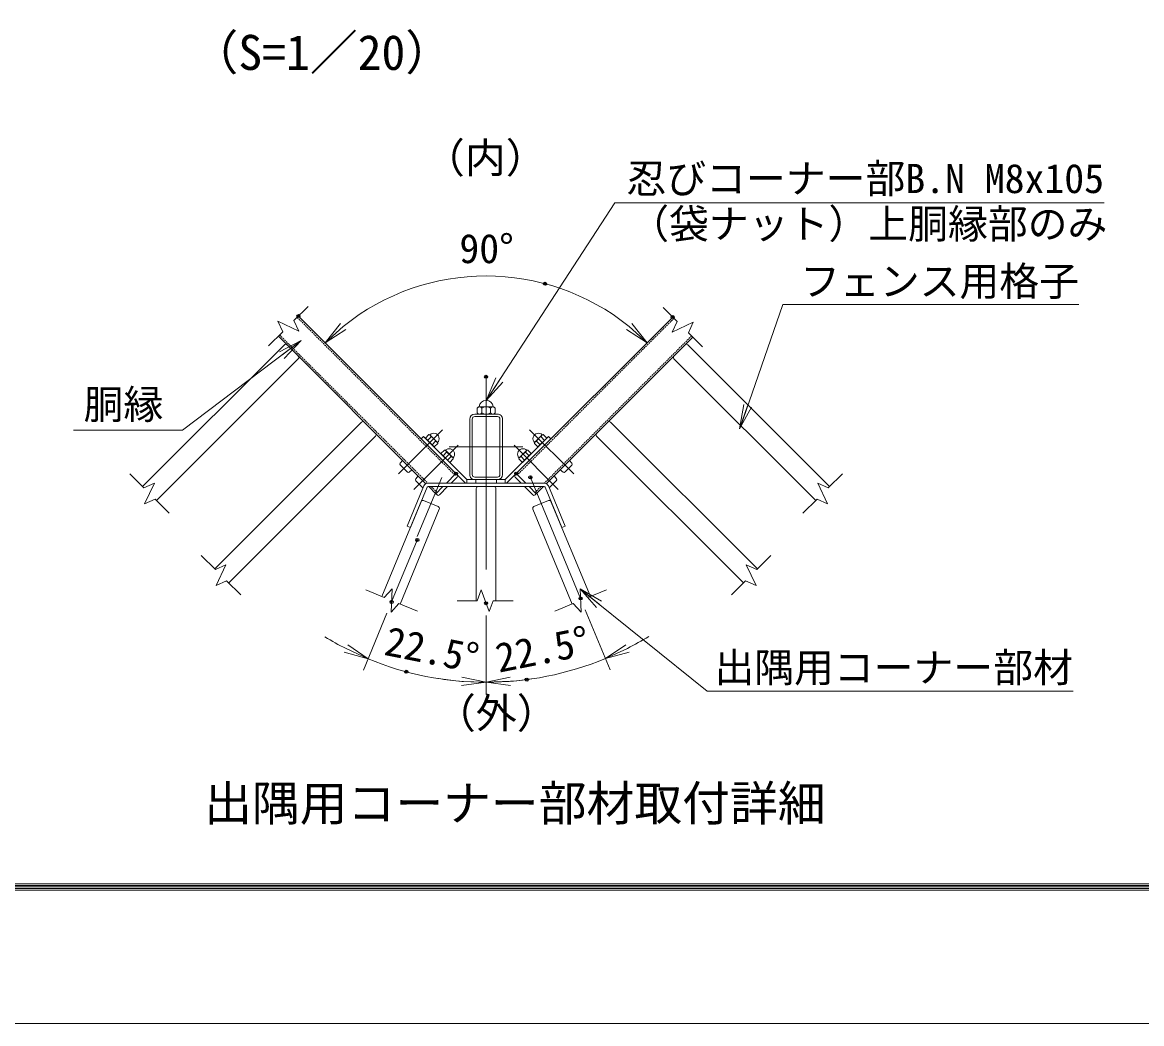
# Model space of a CAD drawing. Units: millimetres, scale not verified. Extents: x -4200 to 4200, y -2970 to 2970.
# Drawn here: x -276 to 1567, y -2970 to -1321 of the extents above; entities that cross this region are included whole.
import ezdxf
from ezdxf.enums import TextEntityAlignment as Align

# ---------------------------------------------------------------- set-up
doc = ezdxf.new("R2010")
doc.units = ezdxf.units.MM
doc.header["$LTSCALE"] = 10
doc.header["$PDMODE"] = 32
doc.header["$PDSIZE"] = 5
doc.linetypes.add('USER1', pattern=[50.8, 31.75, -6.35, 6.35, -6.35])
doc.linetypes.add('USER2', pattern=[0.375, 0.25, -0.125])
for name, color, linetype, lineweight in [('0-0_D-BMK', 2, 'USER1', 13), ('0-4_D-STR3', 3, 'Continuous', 13), ('0-5_D-STR1', 1, 'Continuous', 18), ('0-6_D-STR-DIM', 7, 'Continuous', 13), ('0-7_0', 7, 'Continuous', 18), ('0-9_D-TTL-TXT', 7, 'Continuous', 18), ('0-A_D-STR-TXT', 7, 'Continuous', 13), ('0-B_D-TTL', 7, 'Continuous', 18)]:
    doc.layers.add(name, color=color, linetype=linetype, lineweight=lineweight)
doc.layers.add('0-8_Defpoints', color=253, linetype='Continuous')
doc.styles.add('ＭＳ ゴシック', font='')
doc.styles.get('ＭＳ ゴシック').set_extended_font_data('MS Gothic')

# ---------------------------------------------------------------- blocks, each defined once
blk = doc.blocks.new('_Open')
at = {"layer": '0-7_0'}
blk.add_line((-10, 1.667), (0, 0), dxfattribs=at)
blk.add_lwpolyline([(-10, -1.667), (0, 0), (-10, 0)], dxfattribs=at)

msp = doc.modelspace()

# ---------------------------------------------------------------- linework, layer by layer
at = {"layer": '0-0_D-BMK'}
for p, q in [((487.31, -1904.93), (487.31, -2277.76)), ((487.31, -1916.65), (487.31, -2123.89)), ((487.31, -1931.96), (487.31, -2108.65)), ((415.69, -1992.2), (342.94, -2064.95)), ((558.93, -1992.2), (631.68, -2064.95)), ((441.14, -2017.66), (368.39, -2090.41)), ((426.56, -2020.27), (548.06, -2020.27)), ((445.73, -2020.27), (528.89, -2020.27)), ((533.47, -2017.66), (606.22, -2090.41)), ((374.04, -2167.98), (414.42, -2070.5)), ((642.81, -2269.94), (560.2, -2070.5)), ((374.04, -2173.74), (331.81, -2275.7))]:
    msp.add_line(p, q, dxfattribs=at)
at = {"layer": '0-4_D-STR3'}
for p, q in [((472.84, -1964.47), (472.84, -1956.37)), ((476.2, -1954.57), (498.42, -1954.57)), ((476.2, -1954.57), (498.42, -1954.57)), ((476.2, -1966.27), (498.42, -1966.27)), ((476.2, -1966.27), (498.42, -1966.27)), ((480.13, -1956.37), (480.13, -1964.47)), ((494.71, -1956.37), (494.71, -1964.47)), ((502, -1964.47), (502, -1956.37)), ((384.53, -2002.99), (380.46, -2007.07)), ((453.42, -2080.03), (380.46, -2007.07)), ((455.81, -2074.27), (384.53, -2002.99)), ((393.19, -2000.07), (387.4, -2005.86)), ((402.03, -2020.49), (387.4, -2005.86)), ((396.89, -2003.77), (391.1, -2009.56)), ((394.75, -2000.49), (393.19, -2000.07)), ((407.4, -2013.14), (394.75, -2000.49)), ((518.81, -2074.27), (590.08, -2002.99)), ((521.19, -2080.03), (594.16, -2007.07)), ((567.21, -2013.14), (579.86, -2000.49)), ((572.58, -2020.49), (587.22, -2005.86)), ((577.73, -2003.77), (583.52, -2009.56)), ((579.86, -2000.49), (581.43, -2000.07)), ((581.43, -2000.07), (587.22, -2005.86)), ((590.08, -2002.99), (594.16, -2007.07)), ((404.12, -2011), (398.33, -2016.79)), ((407.82, -2014.7), (402.03, -2020.49)), ((407.82, -2014.7), (407.4, -2013.14)), ((418.64, -2025.52), (412.85, -2031.31)), ((420.21, -2025.94), (418.64, -2025.52)), ((432.86, -2038.59), (420.21, -2025.94)), ((541.76, -2038.59), (554.41, -2025.94)), ((554.41, -2025.94), (555.97, -2025.52)), ((555.97, -2025.52), (561.76, -2031.31)), ((566.79, -2014.7), (567.21, -2013.14)), ((566.79, -2014.7), (572.58, -2020.49)), ((570.5, -2011), (576.29, -2016.79)), ((349.91, -2042.7), (346.05, -2047.3)), ((427.49, -2045.95), (412.85, -2031.31)), ((422.35, -2029.23), (416.56, -2035.02)), ((429.57, -2036.45), (423.78, -2042.24)), ((433.28, -2040.16), (427.49, -2045.95)), ((433.28, -2040.16), (432.86, -2038.59)), ((541.34, -2040.16), (541.76, -2038.59)), ((541.34, -2040.16), (547.13, -2045.95)), ((545.04, -2036.45), (550.83, -2042.24)), ((547.13, -2045.95), (561.76, -2031.31)), ((552.27, -2029.23), (558.06, -2035.02)), ((624.7, -2042.7), (628.56, -2047.3)), ((346.2, -2050.7), (357.18, -2061.69)), ((365.18, -2057.98), (360.59, -2061.84)), ((609.43, -2057.98), (614.03, -2061.84)), ((628.41, -2050.7), (617.43, -2061.69)), ((375.37, -2068.16), (371.51, -2072.76)), ((371.66, -2076.16), (382.64, -2087.14)), ((391.75, -2080.03), (487.31, -2080.03)), ((437.73, -2064.34), (422.05, -2080.03)), ((439.64, -2070.07), (429.68, -2080.03)), ((439.64, -2066.25), (437.73, -2064.34)), ((529.92, -2080.03), (444.69, -2080.03)), ((453.42, -2080.03), (521.19, -2080.03)), ((455.81, -2074.27), (518.81, -2074.27)), ((455.81, -2074.27), (455.81, -2080.03)), ((470.21, -2080.03), (470.21, -2074.27)), ((470.21, -2074.27), (504.41, -2074.27)), ((470.21, -2080.03), (504.41, -2080.03)), ((470.21, -2080.03), (504.41, -2080.03)), ((472.73, -2080.03), (501.89, -2080.03)), ((472.73, -2080.03), (501.89, -2080.03)), ((472.73, -2080.03), (501.89, -2080.03)), ((582.86, -2080.03), (487.31, -2080.03)), ((504.41, -2080.03), (504.41, -2074.27)), ((518.81, -2074.27), (518.81, -2080.03)), ((534.97, -2066.25), (536.88, -2064.34)), ((534.97, -2070.07), (544.93, -2080.03)), ((536.88, -2064.34), (552.57, -2080.03)), ((602.96, -2076.16), (591.97, -2087.14)), ((599.25, -2068.16), (603.11, -2072.76)), ((357.31, -2150.99), (384.77, -2084.7)), ((362.63, -2153.2), (390.09, -2086.9)), ((391.75, -2085.79), (487.31, -2085.79)), ((416.29, -2085.79), (404.64, -2097.43)), ((406.55, -2099.34), (404.64, -2097.43)), ((423.92, -2085.79), (410.37, -2099.34)), ((472.73, -2085.79), (501.89, -2085.79)), ((582.86, -2085.79), (487.31, -2085.79)), ((550.69, -2085.79), (564.25, -2099.34)), ((558.33, -2085.79), (569.97, -2097.43)), ((568.06, -2099.34), (569.97, -2097.43)), ((611.99, -2153.2), (584.53, -2086.9)), ((617.31, -2150.99), (589.85, -2084.7)), ((362.63, -2153.2), (357.31, -2150.99)), ((611.99, -2153.2), (617.31, -2150.99))]:
    msp.add_line(p, q, dxfattribs=at)
for centre, radius, start, end in [((487.42, -1955.47), 11.7, 7.16806, 172.83194), ((476.48, -1959.14), 4.58, 37.21089, 142.78911), ((476.48, -1961.7), 4.58, 217.21089, 322.78911), ((474.92, -1953.9), 0.9, 279.83916, 352.83194), ((487.42, -1970.23), 15.66, 62.26063, 117.73937), ((487.42, -1950.61), 15.66, 242.26063, 297.73937), ((498.35, -1959.16), 4.59, 37.42505, 142.57495), ((498.35, -1961.68), 4.59, 217.42505, 322.57495), ((499.92, -1953.9), 0.9, 187.16806, 253.42019), ((385.25, -2009.01), 12.76, 24.22053, 41.8842), ((401.12, -2006.77), 8.95, 314.64798, 135.35202), ((389.41, -2018.48), 16.51, 26.96185, 63.03815), ((573.5, -2006.77), 8.95, 44.64798, 225.35202), ((585.21, -2018.48), 16.51, 116.96185, 153.03815), ((589.36, -2009.01), 12.76, 138.1158, 155.77947), ((398.88, -2022.64), 12.76, 48.1158, 65.77947), ((426.57, -2032.23), 8.95, 314.64798, 135.35202), ((410.71, -2034.46), 12.76, 24.22053, 41.8842), ((548.04, -2032.23), 8.95, 44.64798, 225.35202), ((563.91, -2034.46), 12.76, 138.1158, 155.77947), ((575.73, -2022.64), 12.76, 114.22053, 131.8842), ((414.86, -2043.94), 16.51, 26.96185, 63.03815), ((424.34, -2048.09), 12.76, 48.1158, 65.77947), ((550.28, -2048.09), 12.76, 114.22053, 131.8842), ((559.75, -2043.94), 16.51, 116.96185, 153.03815), ((347.98, -2048.92), 2.52, 140, 225), ((358.97, -2059.91), 2.52, 225, 310), ((615.65, -2059.91), 2.52, 230, 315), ((626.63, -2048.92), 2.52, 315, 40), ((373.44, -2074.38), 2.52, 140, 225), ((391.75, -2087.59), 7.56, 90, 157.5), ((437.73, -2068.16), 2.7, 315, 45), ((536.88, -2068.16), 2.7, 135, 225), ((582.86, -2087.59), 7.56, 22.5, 90), ((601.18, -2074.38), 2.52, 315, 40), ((384.42, -2085.36), 2.52, 225, 248.97381), ((391.75, -2087.59), 1.8, 90, 157.5), ((408.46, -2097.43), 2.7, 225, 315), ((566.16, -2097.43), 2.7, 225, 315), ((582.86, -2087.59), 1.8, 22.5, 90), ((590.19, -2085.36), 2.52, 291.02498, 315)]:
    msp.add_arc(centre, radius, start, end, dxfattribs=at)
at = {"layer": '0-5_D-STR1'}
for p, q in [((178.4, -1805.01), (437.73, -2064.34)), ((794.61, -1806.61), (536.88, -2064.34)), ((145.31, -1838.1), (388.15, -2080.94)), ((827.7, -1839.7), (586.47, -2080.94)), ((155.15, -1852.27), (-78.27, -2085.7)), ((819.46, -1852.27), (1052.89, -2085.7)), ((178.06, -1875.18), (-55.36, -2108.61)), ((796.55, -1875.18), (1029.98, -2108.61)), ((468.59, -1966.23), (506.03, -1966.23)), ((468.59, -1970.37), (506.03, -1970.37)), ((282.43, -1979.55), (40.67, -2221.31)), ((460.31, -1974.51), (460.31, -2065.95)), ((464.45, -1974.51), (464.45, -2065.95)), ((510.17, -2065.95), (510.17, -1974.51)), ((514.31, -2065.95), (514.31, -1974.51)), ((692.18, -1979.55), (933.94, -2221.31)), ((305.34, -2002.46), (63.58, -2244.22)), ((669.27, -2002.46), (911.03, -2244.22)), ((468.59, -2070.09), (506.03, -2070.09)), ((468.59, -2074.23), (506.03, -2074.23)), ((393, -2085.79), (404.64, -2097.43)), ((471.11, -2273.67), (471.11, -2088.85)), ((503.51, -2273.67), (503.51, -2088.85)), ((581.62, -2085.79), (569.97, -2097.43)), ((315.64, -2266.65), (381.54, -2107.53)), ((384.37, -2108.7), (408.65, -2118.76)), ((590.24, -2108.7), (565.97, -2118.76)), ((658.98, -2266.65), (593.07, -2107.53)), ((345.57, -2279.05), (410.31, -2122.76)), ((629.05, -2279.05), (564.31, -2122.76))]:
    msp.add_line(p, q, dxfattribs=at)
at = {"layer": '0-5_D-STR1', "linetype": 'USER2'}
for p, q in [((176.37, -1807.05), (435.7, -2066.38)), ((796.65, -1808.65), (538.92, -2066.38)), ((147.35, -1836.07), (391.32, -2080.04)), ((825.67, -1837.67), (583.29, -2080.04)), ((397.07, -2085.79), (406.68, -2095.4)), ((577.55, -2085.79), (567.94, -2095.4))]:
    msp.add_line(p, q, dxfattribs=at)
at = {"layer": '0-5_D-STR1'}
for centre, radius, start, end in [((157.32, -1854.44), 3.06, 45, 135), ((817.3, -1854.44), 3.06, 45, 135), ((175.9, -1873.02), 3.06, 314.99941, 45), ((798.71, -1873.02), 3.06, 135, 225.00059), ((468.59, -1974.51), 8.28, 90.00002, 179.99999), ((468.59, -1974.51), 4.14, 90.00002, 179.99999), ((506.03, -1974.51), 8.28, 0, 90.00002), ((506.03, -1974.51), 4.14, 0, 90.00002), ((284.6, -1981.72), 3.06, 45, 135), ((690.02, -1981.72), 3.06, 45, 135), ((303.18, -2000.3), 3.06, 314.99941, 45), ((671.44, -2000.3), 3.06, 135, 225.00059), ((468.59, -2065.95), 8.28, 179.99999, 270.00002), ((468.59, -2065.95), 4.14, 179.99999, 270.00002), ((506.03, -2065.95), 4.14, 270.00002, 0), ((506.03, -2065.95), 8.28, 270.00002, 0), ((474.17, -2088.85), 3.06, 90, 180.00008), ((500.45, -2088.85), 3.06, 359.99936, 90), ((383.2, -2111.53), 3.06, 67.5, 157.50008), ((407.48, -2121.59), 3.06, 337.49992, 67.5), ((567.14, -2121.59), 3.06, 112.5, 202.50008), ((591.42, -2111.53), 3.06, 22.49936, 112.5)]:
    msp.add_arc(centre, radius, start, end, dxfattribs=at)
at = {"layer": '0-6_D-STR-DIM'}
for p, q in [((171.04, -1812.37), (194.4, -1789.01)), ((801.97, -1813.98), (778.61, -1790.61)), ((144.65, -1813.53), (152.67, -1830.74)), ((179.06, -1829.58), (144.65, -1813.53)), ((171.04, -1812.37), (179.06, -1829.58)), ((801.97, -1813.98), (793.95, -1831.18)), ((793.95, -1831.18), (828.36, -1815.13)), ((828.36, -1815.13), (820.34, -1832.34)), ((129.31, -1854.1), (152.67, -1830.74)), ((843.7, -1855.71), (820.34, -1832.34)), ((-99.46, -2064.52), (-76.1, -2087.88)), ((-58.89, -2079.86), (-76.1, -2087.88)), ((-74.94, -2114.27), (-58.89, -2079.86)), ((1033.5, -2079.86), (1050.71, -2087.88)), ((1049.55, -2114.27), (1033.5, -2079.86)), ((1074.07, -2064.52), (1050.71, -2087.88)), ((-57.73, -2106.25), (-74.94, -2114.27)), ((-57.73, -2106.25), (-34.37, -2129.61)), ((1032.35, -2106.25), (1008.98, -2129.61)), ((1032.35, -2106.25), (1049.55, -2114.27)), ((18.37, -2199.01), (41.73, -2222.37)), ((956.25, -2199.01), (932.88, -2222.37)), ((58.94, -2214.35), (41.73, -2222.37)), ((42.89, -2248.76), (58.94, -2214.35)), ((915.68, -2214.35), (932.88, -2222.37)), ((931.72, -2248.76), (915.68, -2214.35)), ((60.1, -2240.74), (42.89, -2248.76)), ((60.1, -2240.74), (83.46, -2264.1)), ((914.52, -2240.74), (891.15, -2264.1)), ((914.52, -2240.74), (931.72, -2248.76)), ((289.14, -2255.67), (319.66, -2268.32)), ((332.49, -2254.32), (319.66, -2268.32)), ((330.83, -2292.25), (332.49, -2254.32)), ((479.33, -2255.83), (472.83, -2273.67)), ((492.31, -2291.51), (479.33, -2255.83)), ((642.13, -2254.32), (654.95, -2268.32)), ((643.78, -2292.25), (642.13, -2254.32)), ((685.48, -2255.67), (654.95, -2268.32)), ((343.66, -2278.26), (330.83, -2292.25)), ((343.66, -2278.26), (374.19, -2290.9)), ((439.79, -2273.67), (472.83, -2273.67)), ((498.81, -2273.67), (492.31, -2291.51)), ((498.81, -2273.67), (531.85, -2273.67)), ((630.96, -2278.26), (600.43, -2290.9)), ((630.96, -2278.26), (643.78, -2292.25)), ((324.15, -2294.18), (285.38, -2387.79)), ((487.31, -2297.76), (487.31, -2427.95)), ((487.31, -2297.76), (487.31, -2427.95)), ((650.46, -2288.42), (691.44, -2387.35))]:
    msp.add_line(p, q, dxfattribs=at)
for centre, radius, start, end in [((487.31, -1900.29), 507.66, 238.46873, 242.98436), ((487.31, -1894.53), 513.42, 296.96495, 301.4299), ((487.31, -1900.29), 507.66, 247.5, 270), ((487.31, -1894.53), 513.42, 270, 292.5), ((487.31, -1894.53), 513.42, 261.0701, 265.53505), ((487.31, -1900.29), 507.66, 274.51564, 279.03127)]:
    msp.add_arc(centre, radius, start, end, dxfattribs=at)
at = {"layer": '0-7_0'}
msp.add_arc((487.31, -2113.91), 374.96, 51.11517, 128.88483, dxfattribs=at)
at = {"layer": '0-8_Defpoints'}
for p in [(584.35, -1751.74), (178.4, -1805.01), (794.61, -1806.61), (487.31, -1904.93), (487.31, -1904.93), (437.73, -2064.34), (536.88, -2064.34), (560.2, -2070.5), (374.04, -2173.74), (331.81, -2275.7), (487.31, -2277.76), (487.31, -2277.76), (642.81, -2269.94), (355.91, -2390.65), (554.32, -2403.56)]:
    msp.add_point(p, dxfattribs=at)
at = {"layer": '0-A_D-STR-TXT'}
for points in [[(1505.17, -1618.6), (699.25, -1618.6), (488.4, -1942.09)], [(1463.21, -1785.64), (976.03, -1785.64), (905.43, -1988.87)], [(-192.17, -1992.88), (-12.56, -1992.88), (181.37, -1846.52)], [(1454.06, -2422.65), (851.27, -2422.65), (643.68, -2255.58)]]:
    msp.add_lwpolyline(points, dxfattribs=at)
at = {"layer": '0-B_D-TTL'}
for points in [[(-4200.04, -2969.99), (4199.96, -2969.99), (4199.96, 2970.01), (-4200.04, 2970.01)], [(-3930.04, 2750.01), (3929.96, 2750.01), (3929.96, -2749.99), (-3930.04, -2749.99)], [(-3927.54, 2747.51), (3927.46, 2747.51), (3927.46, -2747.49), (-3927.54, -2747.49)], [(-3925.04, 2745.01), (3924.96, 2745.01), (3924.96, -2744.99), (-3925.04, -2744.99)], [(-3922.54, 2742.51), (3922.46, 2742.51), (3922.46, -2742.49), (-3922.54, -2742.49)], [(-3920.04, 2740.01), (3919.96, 2740.01), (3919.96, -2739.99), (-3920.04, -2739.99)]]:
    msp.add_lwpolyline(points, close=True, dxfattribs=at)

# ---------------------------------------------------------------- block references
at = {"layer": '0-6_D-STR-DIM', "xscale": 4, "yscale": 4}
for p, rotation in [((293.03, -2369.31), 335.24218), ((683.79, -2368.87), 204.73248), ((487.31, -2407.95), 357.76752), ((487.31, -2407.95), 182.25782)]:
    msp.add_blockref('_Open', p, dxfattribs=dict(at, rotation=rotation))
at = {"layer": '0-7_0', "xscale": 4, "yscale": 4}
for p, rotation in [((222.17, -1848.78), 221.94241), ((752.44, -1848.78), 318.05759)]:
    msp.add_blockref('_Open', p, dxfattribs=dict(at, rotation=rotation))
at = {"layer": '0-A_D-STR-TXT', "xscale": 4, "yscale": 4}
for p, rotation in [((182.97, -1845.31), 37.04133), ((487.31, -1943.77), 236.90467), ((904.78, -1990.76), 250.8456), ((642.13, -2254.32), 141.17085)]:
    msp.add_blockref('_Open', p, dxfattribs=dict(at, rotation=rotation))

# ---------------------------------------------------------------- texts
at = {"layer": '0-6_D-STR-DIM', "style": 'ＭＳ ゴシック'}
for rotation, p in [(348.75, (314.73, -2376.69)), (11.25, (511.3, -2406.36))]:
    msp.add_text('22.5°', height=48.09, rotation=rotation, dxfattribs=at).set_placement(p, align=Align.BOTTOM_LEFT)
at = {"layer": '0-7_0', "style": 'ＭＳ ゴシック'}
msp.add_text('90°', height=48.09, dxfattribs=at).set_placement((443.37, -1732.21), align=Align.BOTTOM_LEFT)
at = {"layer": '0-9_D-TTL-TXT', "style": 'ＭＳ ゴシック'}
for s, p in [('（S=1／20）', (0.66, -1416.98)), ('出隅用コーナー部材取付詳細', (23.11, -2653.26))]:
    msp.add_text(s, height=57.7, dxfattribs=at).set_placement(p, align=Align.BOTTOM_LEFT)
at = {"layer": '0-A_D-STR-TXT', "style": 'ＭＳ ゴシック'}
for s, height, p in [('（内）', 49.49, (384.72, -1583.98)), ('忍びコーナー部B.N M8x105', 48.09, (718.43, -1616.84)), ('（袋ナット）上胴縁部のみ', 48.09, (723.07, -1691.53)), ('フェンス用格子', 48.09, (1004.36, -1785.92)), ('胴縁', 48.09, (-175.37, -1988.8)), ('出隅用コーナー部材', 48.09, (863.21, -2422.03)), ('（外）', 49.49, (402.87, -2498.33))]:
    msp.add_text(s, height=height, dxfattribs=at).set_placement(p, align=Align.BOTTOM_LEFT)

doc.saveas('drawing.dxf')
